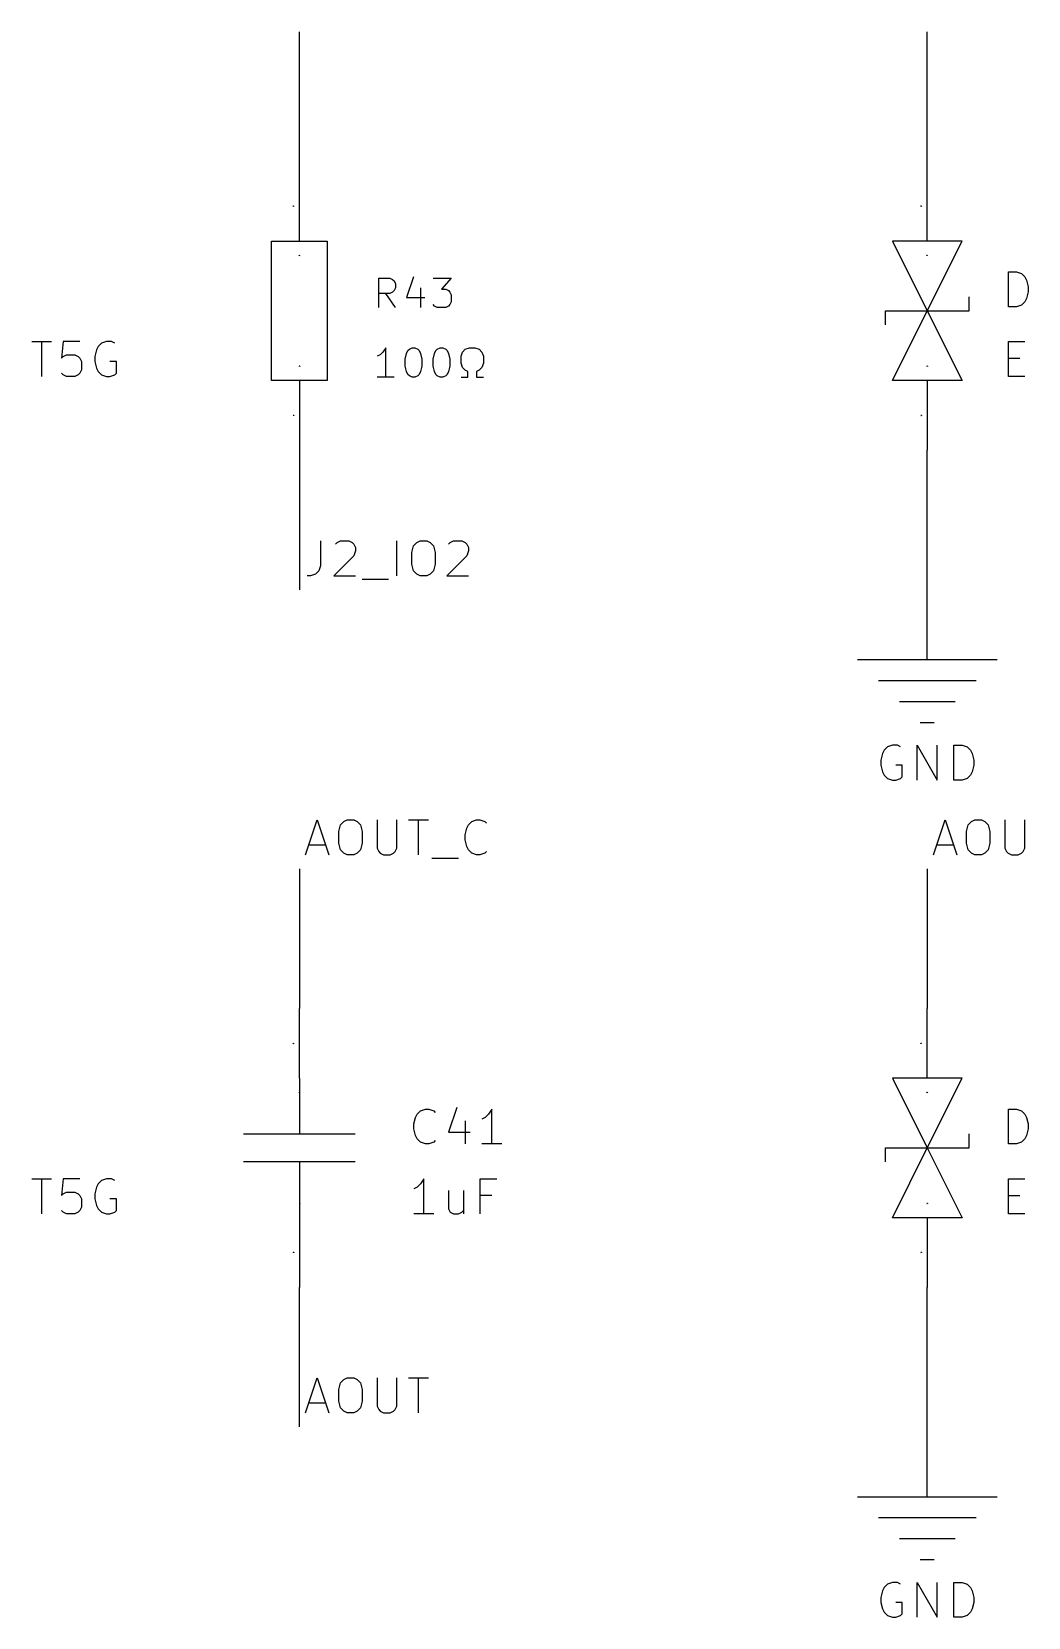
# Model space of a CAD drawing. Header units: millimetres. Extents: x 6 to 261, y -194 to -2.
# Drawn here: x 43.6 to 79.9, y -193.6 to -135.9 of the extents above; entities that cross this region are included whole.
import ezdxf

# ---------------------------------------------------------------- set-up
doc = ezdxf.new("R2010")
doc.units = ezdxf.units.MM
for name, color, linetype in [('GREENSIXTYFIVE', 129, 'CONTINUOUS'), ('LIGHTGREEN', 92, 'CONTINUOUS'), ('LIGHTRED', 12, 'CONTINUOUS'), ('RED', 14, 'CONTINUOUS'), ('REDSIX', 19, 'CONTINUOUS')]:
    doc.layers.add(name, color=color, linetype=linetype)

msp = doc.modelspace()

# ---------------------------------------------------------------- linework, layer by layer
at = {"layer": 'GREENSIXTYFIVE', "linetype": 'CONTINUOUS'}
for p, q in [((53.3264, -144.0276), (53.3276, -144.0252)), ((53.3264, -144.0337), (53.3264, -144.0276)), ((53.3276, -144.0361), (53.3264, -144.0337)), ((53.3276, -144.0252), (53.3288, -144.024)), ((53.3288, -144.0373), (53.3276, -144.0361)), ((53.3288, -144.024), (53.3312, -144.0228)), ((53.3312, -144.0228), (53.3336, -144.0228)), ((53.3336, -144.0228), (53.3372, -144.024)), ((53.3372, -144.024), (53.3518, -144.0385)), ((53.3518, -144.0385), (53.3518, -144.0228)), ((76.1864, -144.0276), (76.1876, -144.0252)), ((76.1864, -144.0337), (76.1864, -144.0276)), ((76.1876, -144.0361), (76.1864, -144.0337)), ((76.1876, -144.0252), (76.1888, -144.024)), ((76.1888, -144.0373), (76.1876, -144.0361)), ((76.1888, -144.024), (76.1912, -144.0228)), ((76.1912, -144.0228), (76.1936, -144.0228)), ((76.1936, -144.0228), (76.1972, -144.024)), ((76.1972, -144.024), (76.2118, -144.0385)), ((76.2118, -144.0385), (76.2118, -144.0228)), ((56.2274, -145.9278), (56.2274, -144.861)), ((56.2274, -144.861), (56.6338, -144.861)), ((56.6338, -144.861), (56.7354, -144.9118)), ((57.4974, -144.8102), (57.2434, -145.5722)), ((58.2086, -144.861), (58.869, -144.861)), ((58.869, -144.861), (58.5134, -145.2674)), ((79.1535, -145.9044), (79.1535, -144.6344)), ((79.1535, -144.6344), (79.4559, -144.6344)), ((79.4559, -144.6344), (79.6373, -144.6949)), ((79.6373, -144.6949), (79.7583, -144.8159)), ((79.7583, -144.8159), (79.8188, -144.9368)), ((56.6338, -145.4198), (56.2274, -145.4198)), ((56.837, -145.9278), (56.4814, -145.4198)), ((56.7354, -145.369), (56.6338, -145.4198)), ((56.7354, -144.9118), (56.7862, -144.9626)), ((56.7862, -145.3182), (56.7354, -145.369)), ((56.7862, -144.9626), (56.837, -145.0642)), ((56.837, -145.2166), (56.7862, -145.3182)), ((56.837, -145.0642), (56.837, -145.2166)), ((57.7514, -145.2166), (57.7514, -145.9278)), ((58.5134, -145.2674), (58.6658, -145.2674)), ((58.6658, -145.2674), (58.7674, -145.3182)), ((58.7674, -145.3182), (58.8182, -145.369)), ((58.8182, -145.369), (58.869, -145.4706)), ((58.869, -145.4706), (58.869, -145.7246)), ((79.8188, -144.9368), (79.8792, -145.1787)), ((79.8792, -145.3601), (79.8188, -145.602)), ((79.8792, -145.1787), (79.8792, -145.3601)), ((57.2434, -145.5722), (57.9038, -145.5722)), ((58.2594, -145.877), (58.2086, -145.8262)), ((58.361, -145.9278), (58.2594, -145.877)), ((58.6658, -145.9278), (58.361, -145.9278)), ((58.7674, -145.877), (58.6658, -145.9278)), ((58.8182, -145.8262), (58.7674, -145.877)), ((58.869, -145.7246), (58.8182, -145.8262)), ((79.4559, -145.9044), (79.1535, -145.9044)), ((79.6373, -145.844), (79.4559, -145.9044)), ((79.7583, -145.723), (79.6373, -145.844)), ((79.8188, -145.602), (79.7583, -145.723)), ((43.5934, -147.1744), (44.3191, -147.1744)), ((43.9563, -148.4444), (43.9563, -147.1744)), ((44.7424, -147.1744), (44.682, -147.7792)), ((45.3472, -147.1744), (44.7424, -147.1744)), ((46.3148, -147.1744), (46.1334, -147.2349)), ((46.4962, -147.1744), (46.3148, -147.1744)), ((46.6172, -147.2349), (46.4962, -147.1744)), ((79.1535, -148.4444), (79.1535, -147.1744)), ((79.1535, -147.1744), (79.7583, -147.1744)), ((44.682, -147.7792), (44.7424, -147.7187)), ((44.7424, -147.7187), (44.8634, -147.6582)), ((44.8634, -147.6582), (45.1658, -147.6582)), ((45.1658, -147.6582), (45.2867, -147.7187)), ((45.2867, -147.7187), (45.3472, -147.7792)), ((45.3472, -147.7792), (45.4077, -147.9001)), ((45.9519, -147.4768), (45.8915, -147.7187)), ((45.8915, -147.7187), (45.8915, -147.9001)), ((46.0124, -147.3559), (45.9519, -147.4768)), ((46.1334, -147.2349), (46.0124, -147.3559)), ((56.2782, -147.655), (56.1766, -147.7058)), ((56.3798, -147.5534), (56.2782, -147.655)), ((56.4814, -147.401), (56.3798, -147.5534)), ((56.4814, -148.4678), (56.4814, -147.401)), ((57.1926, -147.8074), (57.2434, -147.6042)), ((57.2434, -147.6042), (57.2942, -147.5026)), ((57.2942, -147.5026), (57.345, -147.4518)), ((57.345, -147.4518), (57.4466, -147.401)), ((57.4466, -147.401), (57.5482, -147.401)), ((57.5482, -147.401), (57.6498, -147.4518)), ((57.6498, -147.4518), (57.7006, -147.5026)), ((57.7006, -147.5026), (57.7514, -147.6042)), ((57.7514, -147.6042), (57.8022, -147.8074)), ((58.2086, -147.8074), (58.2594, -147.6042)), ((58.2594, -147.6042), (58.3102, -147.5026)), ((58.3102, -147.5026), (58.361, -147.4518)), ((58.361, -147.4518), (58.4626, -147.401)), ((58.4626, -147.401), (58.5642, -147.401)), ((58.5642, -147.401), (58.6658, -147.4518)), ((58.6658, -147.4518), (58.7166, -147.5026)), ((58.7166, -147.5026), (58.7674, -147.6042)), ((58.7674, -147.6042), (58.8182, -147.8074)), ((59.2246, -147.7058), (59.2754, -147.5534)), ((59.2246, -147.9598), (59.2246, -147.7058)), ((59.2754, -147.5534), (59.377, -147.4518)), ((59.377, -147.4518), (59.5294, -147.401)), ((59.5294, -147.401), (59.7326, -147.401)), ((59.7326, -147.401), (59.885, -147.4518)), ((59.885, -147.4518), (59.9866, -147.5534)), ((59.9866, -147.5534), (60.0374, -147.7058)), ((60.0374, -147.7058), (60.0374, -147.9598)), ((79.1535, -147.7792), (79.5769, -147.7792)), ((44.7424, -148.384), (44.682, -148.3235)), ((45.3472, -148.3235), (45.2867, -148.384)), ((45.4077, -148.2025), (45.3472, -148.3235)), ((45.4077, -147.9001), (45.4077, -148.2025)), ((45.8915, -147.9001), (45.9519, -148.142)), ((45.9519, -148.142), (46.0124, -148.263)), ((46.0124, -148.263), (46.1334, -148.384)), ((46.6776, -147.9001), (46.4357, -147.9001)), ((46.6172, -148.384), (46.6776, -148.3235)), ((46.6776, -148.3235), (46.6776, -147.9001)), ((53.3518, -148.0699), (53.3264, -148.0699)), ((53.3264, -148.0699), (53.33, -148.0723)), ((53.33, -148.0723), (53.3324, -148.0747)), ((53.3324, -148.0747), (53.3336, -148.0771)), ((53.3518, -148.0626), (53.3518, -148.0771)), ((57.1926, -148.0614), (57.1926, -147.8074)), ((57.2434, -148.2646), (57.1926, -148.0614)), ((57.2942, -148.3662), (57.2434, -148.2646)), ((57.7514, -148.2646), (57.7006, -148.3662)), ((57.8022, -148.0614), (57.7514, -148.2646)), ((57.8022, -147.8074), (57.8022, -148.0614)), ((58.2086, -148.0614), (58.2086, -147.8074)), ((58.2594, -148.2646), (58.2086, -148.0614)), ((58.3102, -148.3662), (58.2594, -148.2646)), ((58.7674, -148.2646), (58.7166, -148.3662)), ((58.8182, -148.0614), (58.7674, -148.2646)), ((58.8182, -147.8074), (58.8182, -148.0614)), ((59.2754, -148.1122), (59.2246, -147.9598)), ((59.377, -148.2138), (59.2754, -148.1122)), ((59.4786, -148.2646), (59.377, -148.2138)), ((59.4786, -148.4678), (59.4786, -148.2646)), ((59.885, -148.2138), (59.7834, -148.2646)), ((59.7834, -148.2646), (59.7834, -148.4678)), ((59.9866, -148.1122), (59.885, -148.2138)), ((60.0374, -147.9598), (59.9866, -148.1122)), ((76.2118, -148.0699), (76.1864, -148.0699)), ((76.1864, -148.0699), (76.19, -148.0723)), ((76.19, -148.0723), (76.1924, -148.0747)), ((76.1924, -148.0747), (76.1936, -148.0771)), ((76.2118, -148.0626), (76.2118, -148.0771)), ((44.8634, -148.4444), (44.7424, -148.384)), ((45.1658, -148.4444), (44.8634, -148.4444)), ((45.2867, -148.384), (45.1658, -148.4444)), ((46.1334, -148.384), (46.3148, -148.4444)), ((46.3148, -148.4444), (46.4357, -148.4444)), ((46.4357, -148.4444), (46.6172, -148.384)), ((56.7862, -148.4678), (56.1766, -148.4678)), ((57.345, -148.417), (57.2942, -148.3662)), ((57.4466, -148.4678), (57.345, -148.417)), ((57.5482, -148.4678), (57.4466, -148.4678)), ((57.6498, -148.417), (57.5482, -148.4678)), ((57.7006, -148.3662), (57.6498, -148.417)), ((58.361, -148.417), (58.3102, -148.3662)), ((58.4626, -148.4678), (58.361, -148.417)), ((58.5642, -148.4678), (58.4626, -148.4678)), ((58.6658, -148.417), (58.5642, -148.4678)), ((58.7166, -148.3662), (58.6658, -148.417)), ((59.2246, -148.4678), (59.4786, -148.4678)), ((59.7834, -148.4678), (60.0374, -148.4678)), ((79.7583, -148.4444), (79.1535, -148.4444)), ((74.5671, -162.1716), (74.5067, -162.4135)), ((74.6276, -162.0507), (74.5671, -162.1716)), ((74.7486, -161.9297), (74.6276, -162.0507)), ((74.93, -161.8692), (74.7486, -161.9297)), ((75.1114, -161.8692), (74.93, -161.8692)), ((75.2324, -161.9297), (75.1114, -161.8692)), ((75.8371, -163.1392), (75.8371, -161.8692)), ((75.8371, -161.8692), (76.5628, -163.1392)), ((76.5628, -163.1392), (76.5628, -161.8692)), ((77.1676, -163.1392), (77.1676, -161.8692)), ((77.1676, -161.8692), (77.47, -161.8692)), ((77.47, -161.8692), (77.6514, -161.9297)), ((77.6514, -161.9297), (77.7724, -162.0507)), ((77.7724, -162.0507), (77.8329, -162.1716)), ((77.8329, -162.1716), (77.8933, -162.4135)), ((74.5067, -162.4135), (74.5067, -162.5949)), ((74.5067, -162.5949), (74.5671, -162.8368)), ((75.2928, -162.5949), (75.0509, -162.5949)), ((75.2928, -163.0183), (75.2928, -162.5949)), ((77.8933, -162.5949), (77.8329, -162.8368)), ((77.8933, -162.4135), (77.8933, -162.5949)), ((74.5671, -162.8368), (74.6276, -162.9578)), ((74.6276, -162.9578), (74.7486, -163.0788)), ((74.7486, -163.0788), (74.93, -163.1392)), ((74.93, -163.1392), (75.0509, -163.1392)), ((75.0509, -163.1392), (75.2324, -163.0788)), ((75.2324, -163.0788), (75.2928, -163.0183)), ((77.47, -163.1392), (77.1676, -163.1392)), ((77.6514, -163.0788), (77.47, -163.1392)), ((77.7724, -162.9578), (77.6514, -163.0788)), ((77.8329, -162.8368), (77.7724, -162.9578)), ((53.3264, -174.5076), (53.3276, -174.5052)), ((53.3264, -174.5137), (53.3264, -174.5076)), ((53.3276, -174.5161), (53.3264, -174.5137)), ((53.3276, -174.5052), (53.3288, -174.504)), ((53.3288, -174.5173), (53.3276, -174.5161)), ((53.3288, -174.504), (53.3312, -174.5028)), ((53.3312, -174.5028), (53.3336, -174.5028)), ((53.3336, -174.5028), (53.3372, -174.504)), ((53.3372, -174.504), (53.3518, -174.5185)), ((53.3518, -174.5185), (53.3518, -174.5028)), ((76.1864, -174.5076), (76.1876, -174.5052)), ((76.1864, -174.5137), (76.1864, -174.5076)), ((76.1876, -174.5161), (76.1864, -174.5137)), ((76.1876, -174.5052), (76.1888, -174.504)), ((76.1888, -174.5173), (76.1876, -174.5161)), ((76.1888, -174.504), (76.1912, -174.5028)), ((76.1912, -174.5028), (76.1936, -174.5028)), ((76.1936, -174.5028), (76.1972, -174.504)), ((76.1972, -174.504), (76.2118, -174.5185)), ((76.2118, -174.5185), (76.2118, -174.5028)), ((57.5031, -175.6587), (57.5635, -175.4168)), ((57.5635, -175.4168), (57.624, -175.2959)), ((57.624, -175.2959), (57.745, -175.1749)), ((57.745, -175.1749), (57.9264, -175.1144)), ((57.9264, -175.1144), (58.0473, -175.1144)), ((58.0473, -175.1144), (58.2288, -175.1749)), ((58.2288, -175.1749), (58.2892, -175.2354)), ((59.0754, -175.054), (58.7731, -175.9611)), ((60.1035, -175.4168), (59.9826, -175.4773)), ((60.2245, -175.2959), (60.1035, -175.4168)), ((60.3454, -175.1144), (60.2245, -175.2959)), ((60.3454, -176.3844), (60.3454, -175.1144)), ((79.1535, -176.3844), (79.1535, -175.1144)), ((79.1535, -175.1144), (79.4559, -175.1144)), ((79.4559, -175.1144), (79.6373, -175.1749)), ((79.6373, -175.1749), (79.7583, -175.2959)), ((79.7583, -175.2959), (79.8188, -175.4168)), ((79.8188, -175.4168), (79.8792, -175.6587)), ((57.5031, -175.8401), (57.5031, -175.6587)), ((57.5635, -176.082), (57.5031, -175.8401)), ((58.7731, -175.9611), (59.5592, -175.9611)), ((59.3778, -175.5378), (59.3778, -176.3844)), ((79.8792, -175.8401), (79.8188, -176.082)), ((79.8792, -175.6587), (79.8792, -175.8401)), ((57.624, -176.203), (57.5635, -176.082)), ((57.745, -176.324), (57.624, -176.203)), ((57.9264, -176.3844), (57.745, -176.324)), ((58.0473, -176.3844), (57.9264, -176.3844)), ((58.2288, -176.324), (58.0473, -176.3844)), ((58.2892, -176.2635), (58.2288, -176.324)), ((60.7083, -176.3844), (59.9826, -176.3844)), ((79.4559, -176.3844), (79.1535, -176.3844)), ((79.6373, -176.324), (79.4559, -176.3844)), ((79.7583, -176.203), (79.6373, -176.324)), ((79.8188, -176.082), (79.7583, -176.203)), ((43.5934, -177.6544), (44.3191, -177.6544)), ((43.9563, -178.9244), (43.9563, -177.6544)), ((44.7424, -177.6544), (44.682, -178.2592)), ((45.3472, -177.6544), (44.7424, -177.6544)), ((46.1334, -177.7149), (46.0124, -177.8359)), ((46.3148, -177.6544), (46.1334, -177.7149)), ((46.4962, -177.6544), (46.3148, -177.6544)), ((46.6172, -177.7149), (46.4962, -177.6544)), ((57.8659, -177.6544), (57.745, -177.8359)), ((57.8659, -178.9244), (57.8659, -177.6544)), ((59.922, -178.9244), (59.922, -177.6544)), ((59.922, -177.6544), (60.5268, -177.6544)), ((79.1535, -178.9244), (79.1535, -177.6544)), ((79.1535, -177.6544), (79.7583, -177.6544)), ((44.682, -178.2592), (44.7424, -178.1987)), ((44.7424, -178.1987), (44.8634, -178.1382)), ((44.8634, -178.1382), (45.1658, -178.1382)), ((45.1658, -178.1382), (45.2867, -178.1987)), ((45.2867, -178.1987), (45.3472, -178.2592)), ((45.3472, -178.2592), (45.4077, -178.3801)), ((45.4077, -178.3801), (45.4077, -178.6825)), ((45.9519, -177.9568), (45.8915, -178.1987)), ((45.8915, -178.1987), (45.8915, -178.3801)), ((45.8915, -178.3801), (45.9519, -178.622)), ((46.0124, -177.8359), (45.9519, -177.9568)), ((46.6776, -178.3801), (46.4357, -178.3801)), ((46.6776, -178.8035), (46.6776, -178.3801)), ((57.624, -177.9568), (57.5031, -178.0173)), ((57.745, -177.8359), (57.624, -177.9568)), ((58.773, -178.0778), (58.773, -178.743)), ((59.3173, -178.0778), (59.3173, -178.9244)), ((60.3454, -178.2592), (59.922, -178.2592)), ((79.1535, -178.2592), (79.5769, -178.2592)), ((44.7424, -178.864), (44.682, -178.8035)), ((44.8634, -178.9244), (44.7424, -178.864)), ((45.1658, -178.9244), (44.8634, -178.9244)), ((45.2867, -178.864), (45.1658, -178.9244)), ((45.3472, -178.8035), (45.2867, -178.864)), ((45.4077, -178.6825), (45.3472, -178.8035)), ((45.9519, -178.622), (46.0124, -178.743)), ((46.0124, -178.743), (46.1334, -178.864)), ((46.1334, -178.864), (46.3148, -178.9244)), ((46.3148, -178.9244), (46.4357, -178.9244)), ((46.4357, -178.9244), (46.6172, -178.864)), ((46.6172, -178.864), (46.6776, -178.8035)), ((53.3518, -178.5499), (53.3264, -178.5499)), ((53.3264, -178.5499), (53.33, -178.5523)), ((53.33, -178.5523), (53.3324, -178.5547)), ((53.3324, -178.5547), (53.3336, -178.5571)), ((53.3518, -178.5426), (53.3518, -178.5571)), ((58.2288, -178.9244), (57.5031, -178.9244)), ((58.773, -178.743), (58.8335, -178.864)), ((58.8335, -178.864), (58.9545, -178.9244)), ((58.9545, -178.9244), (59.1359, -178.9244)), ((59.1359, -178.9244), (59.2568, -178.864)), ((59.2568, -178.864), (59.3173, -178.8035)), ((76.2118, -178.5499), (76.1864, -178.5499)), ((76.1864, -178.5499), (76.19, -178.5523)), ((76.19, -178.5523), (76.1924, -178.5547)), ((76.1924, -178.5547), (76.1936, -178.5571)), ((76.2118, -178.5426), (76.2118, -178.5571)), ((79.7583, -178.9244), (79.1535, -178.9244)), ((74.5671, -192.6516), (74.5067, -192.8935)), ((74.6276, -192.5307), (74.5671, -192.6516)), ((74.7486, -192.4097), (74.6276, -192.5307)), ((74.93, -192.3492), (74.7486, -192.4097)), ((75.1114, -192.3492), (74.93, -192.3492)), ((75.2324, -192.4097), (75.1114, -192.3492)), ((75.8371, -193.6192), (75.8371, -192.3492)), ((75.8371, -192.3492), (76.5628, -193.6192)), ((76.5628, -193.6192), (76.5628, -192.3492)), ((77.1676, -193.6192), (77.1676, -192.3492)), ((77.1676, -192.3492), (77.47, -192.3492)), ((77.47, -192.3492), (77.6514, -192.4097)), ((77.6514, -192.4097), (77.7724, -192.5307)), ((77.7724, -192.5307), (77.8329, -192.6516)), ((77.8329, -192.6516), (77.8933, -192.8935)), ((74.5067, -192.8935), (74.5067, -193.0749)), ((74.5067, -193.0749), (74.5671, -193.3168)), ((74.5671, -193.3168), (74.6276, -193.4378)), ((75.2928, -193.0749), (75.0509, -193.0749)), ((75.2928, -193.4983), (75.2928, -193.0749)), ((77.8329, -193.3168), (77.7724, -193.4378)), ((77.8933, -193.0749), (77.8329, -193.3168)), ((77.8933, -192.8935), (77.8933, -193.0749)), ((74.6276, -193.4378), (74.7486, -193.5588)), ((74.7486, -193.5588), (74.93, -193.6192)), ((74.93, -193.6192), (75.0509, -193.6192)), ((75.0509, -193.6192), (75.2324, -193.5588)), ((75.2324, -193.5588), (75.2928, -193.4983)), ((77.47, -193.6192), (77.1676, -193.6192)), ((77.6514, -193.5588), (77.47, -193.6192)), ((77.7724, -193.4378), (77.6514, -193.5588))]:
    msp.add_line(p, q, dxfattribs=at)
at = {"layer": 'LIGHTGREEN', "linetype": 'CONTINUOUS'}
for p, q in [((53.34, -140.97), (53.34, -135.89)), ((76.2, -140.97), (76.2, -135.89)), ((53.34, -151.13), (53.34, -156.21)), ((76.2, -156.21), (76.2, -151.13)), ((53.34, -166.37), (53.34, -171.45)), ((76.2, -166.37), (76.2, -171.45)), ((53.34, -186.69), (53.34, -181.61)), ((76.2, -186.69), (76.2, -181.61))]:
    msp.add_line(p, q, dxfattribs=at)
at = {"layer": 'LIGHTRED', "linetype": 'CONTINUOUS'}
for p, q in [((53.1083, -142.2375), (53.1095, -142.2351)), ((53.1083, -142.2436), (53.1083, -142.2375)), ((53.1095, -142.246), (53.1083, -142.2436)), ((53.1095, -142.2351), (53.1107, -142.2339)), ((53.1107, -142.2472), (53.1095, -142.246)), ((53.1107, -142.2339), (53.1131, -142.2327)), ((53.1131, -142.2327), (53.1155, -142.2327)), ((53.1155, -142.2327), (53.1191, -142.2339)), ((53.1191, -142.2339), (53.1337, -142.2484)), ((53.1337, -142.2484), (53.1337, -142.2327)), ((75.9683, -142.2375), (75.9695, -142.2351)), ((75.9683, -142.2436), (75.9683, -142.2375)), ((75.9695, -142.246), (75.9683, -142.2436)), ((75.9695, -142.2351), (75.9707, -142.2339)), ((75.9707, -142.2472), (75.9695, -142.246)), ((75.9707, -142.2339), (75.9731, -142.2327)), ((75.9731, -142.2327), (75.9755, -142.2327)), ((75.9755, -142.2327), (75.9791, -142.2339)), ((75.9791, -142.2339), (75.9937, -142.2484)), ((75.9937, -142.2484), (75.9937, -142.2327)), ((53.1337, -149.86), (53.1083, -149.86)), ((53.1083, -149.86), (53.1119, -149.8624)), ((53.1119, -149.8624), (53.1143, -149.8648)), ((53.1143, -149.8648), (53.1155, -149.8672)), ((53.1337, -149.8527), (53.1337, -149.8672)), ((75.9937, -149.86), (75.9683, -149.86)), ((75.9683, -149.86), (75.9719, -149.8624)), ((75.9719, -149.8624), (75.9743, -149.8648)), ((75.9743, -149.8648), (75.9755, -149.8672)), ((75.9937, -149.8527), (75.9937, -149.8672)), ((53.1083, -172.7175), (53.1095, -172.7151)), ((53.1083, -172.7236), (53.1083, -172.7175)), ((53.1095, -172.726), (53.1083, -172.7236)), ((53.1095, -172.7151), (53.1107, -172.7139)), ((53.1107, -172.7272), (53.1095, -172.726)), ((53.1107, -172.7139), (53.1131, -172.7127)), ((53.1131, -172.7127), (53.1155, -172.7127)), ((53.1155, -172.7127), (53.1191, -172.7139)), ((53.1191, -172.7139), (53.1337, -172.7284)), ((53.1337, -172.7284), (53.1337, -172.7127)), ((75.9683, -172.7175), (75.9695, -172.7151)), ((75.9683, -172.7236), (75.9683, -172.7175)), ((75.9695, -172.726), (75.9683, -172.7236)), ((75.9695, -172.7151), (75.9707, -172.7139)), ((75.9707, -172.7272), (75.9695, -172.726)), ((75.9707, -172.7139), (75.9731, -172.7127)), ((75.9731, -172.7127), (75.9755, -172.7127)), ((75.9755, -172.7127), (75.9791, -172.7139)), ((75.9791, -172.7139), (75.9937, -172.7284)), ((75.9937, -172.7284), (75.9937, -172.7127)), ((53.1337, -180.34), (53.1083, -180.34)), ((53.1083, -180.34), (53.1119, -180.3424)), ((53.1119, -180.3424), (53.1143, -180.3448)), ((53.1143, -180.3448), (53.1155, -180.3472)), ((53.1337, -180.3327), (53.1337, -180.3472)), ((75.9937, -180.34), (75.9683, -180.34)), ((75.9683, -180.34), (75.9719, -180.3424)), ((75.9719, -180.3424), (75.9743, -180.3448)), ((75.9743, -180.3448), (75.9755, -180.3472)), ((75.9937, -180.3327), (75.9937, -180.3472))]:
    msp.add_line(p, q, dxfattribs=at)
at = {"layer": 'RED', "linetype": 'CONTINUOUS'}
for p, q in [((53.34, -143.51), (53.34, -140.97)), ((76.2, -143.51), (76.2, -140.97)), ((52.324, -148.59), (52.324, -143.51)), ((52.324, -143.51), (54.356, -143.51)), ((54.356, -143.51), (54.356, -148.59)), ((74.93, -143.51), (76.2, -146.05)), ((77.47, -143.51), (74.93, -143.51)), ((76.2, -146.05), (77.47, -143.51)), ((74.676, -146.558), (74.676, -146.05)), ((74.676, -146.05), (77.724, -146.05)), ((74.93, -148.59), (76.2, -146.05)), ((76.2, -146.05), (77.47, -148.59)), ((77.724, -146.05), (77.724, -145.542)), ((54.356, -148.59), (52.324, -148.59)), ((53.34, -148.59), (53.34, -151.13)), ((77.47, -148.59), (74.93, -148.59)), ((76.2, -148.59), (76.2, -151.13)), ((76.2, -158.75), (76.2, -156.21)), ((73.66, -158.75), (78.74, -158.75)), ((74.422, -159.512), (77.978, -159.512)), ((75.184, -160.274), (77.216, -160.274)), ((75.946, -161.036), (76.454, -161.036)), ((53.34, -173.99), (53.34, -171.45)), ((76.2, -173.99), (76.2, -171.45)), ((53.34, -173.99), (53.34, -176.022)), ((74.93, -173.99), (76.2, -176.53)), ((77.47, -173.99), (74.93, -173.99)), ((76.2, -176.53), (77.47, -173.99)), ((51.308, -176.022), (55.372, -176.022)), ((77.724, -176.53), (77.724, -176.022)), ((74.676, -177.038), (74.676, -176.53)), ((74.676, -176.53), (77.724, -176.53)), ((74.93, -179.07), (76.2, -176.53)), ((76.2, -176.53), (77.47, -179.07)), ((55.372, -177.038), (51.308, -177.038)), ((53.34, -177.038), (53.34, -179.07)), ((53.34, -179.07), (53.34, -181.61)), ((77.47, -179.07), (74.93, -179.07)), ((76.2, -179.07), (76.2, -181.61)), ((76.2, -189.23), (76.2, -186.69)), ((73.66, -189.23), (78.74, -189.23)), ((74.422, -189.992), (77.978, -189.992)), ((75.184, -190.754), (77.216, -190.754)), ((75.946, -191.516), (76.454, -191.516))]:
    msp.add_line(p, q, dxfattribs=at)
at = {"layer": 'REDSIX', "linetype": 'CONTINUOUS'}
for p, q in [((54.1096, -154.4269), (54.1096, -155.3341)), ((54.6539, -154.5479), (54.7143, -154.4874)), ((54.7143, -154.4874), (54.8353, -154.4269)), ((54.8353, -154.4269), (55.1377, -154.4269)), ((55.1377, -154.4269), (55.2586, -154.4874)), ((55.2586, -154.4874), (55.3191, -154.5479)), ((55.3191, -154.5479), (55.3796, -154.6688)), ((55.3796, -154.6688), (55.3796, -154.7898)), ((56.8914, -155.6969), (56.8914, -154.4269)), ((57.4358, -154.8503), (57.4962, -154.6084)), ((57.4962, -154.6084), (57.6172, -154.4874)), ((57.6172, -154.4874), (57.7381, -154.4269)), ((57.7381, -154.4269), (57.98, -154.4269)), ((57.98, -154.4269), (58.101, -154.4874)), ((58.101, -154.4874), (58.2219, -154.6084)), ((58.2219, -154.6084), (58.2824, -154.8503)), ((58.7663, -154.5479), (58.8267, -154.4874)), ((58.8267, -154.4874), (58.9477, -154.4269)), ((58.9477, -154.4269), (59.2501, -154.4269)), ((59.2501, -154.4269), (59.371, -154.4874)), ((59.371, -154.4874), (59.4315, -154.5479)), ((59.4315, -154.5479), (59.492, -154.6688)), ((59.492, -154.6688), (59.492, -154.7898)), ((55.3191, -154.9712), (54.5934, -155.6969)), ((55.3796, -154.7898), (55.3191, -154.9712)), ((57.4358, -155.2736), (57.4358, -154.8503)), ((57.4962, -155.5155), (57.4358, -155.2736)), ((58.2824, -155.2736), (58.2219, -155.5155)), ((58.2824, -154.8503), (58.2824, -155.2736)), ((59.4315, -154.9712), (58.7058, -155.6969)), ((59.492, -154.7898), (59.4315, -154.9712)), ((53.7467, -155.6969), (53.6258, -155.6969)), ((53.9282, -155.6365), (53.7467, -155.6969)), ((54.0491, -155.5155), (53.9282, -155.6365)), ((54.1096, -155.3341), (54.0491, -155.5155)), ((54.5934, -155.6969), (55.3796, -155.6969)), ((55.6215, -155.8179), (56.5891, -155.8179)), ((57.6172, -155.6365), (57.4962, -155.5155)), ((57.7381, -155.6969), (57.6172, -155.6365)), ((57.98, -155.6969), (57.7381, -155.6969)), ((58.101, -155.6365), (57.98, -155.6969)), ((58.2219, -155.5155), (58.101, -155.6365)), ((58.7058, -155.6969), (59.492, -155.6969)), ((53.5653, -165.8569), (53.9886, -164.5869)), ((53.9886, -164.5869), (54.412, -165.8569)), ((54.7749, -165.0103), (54.8353, -164.7684)), ((54.7749, -165.4336), (54.7749, -165.0103)), ((54.8353, -164.7684), (54.9563, -164.6474)), ((54.9563, -164.6474), (55.0772, -164.5869)), ((55.0772, -164.5869), (55.3191, -164.5869)), ((55.3191, -164.5869), (55.4401, -164.6474)), ((55.4401, -164.6474), (55.561, -164.7684)), ((55.561, -164.7684), (55.6215, -165.0103)), ((55.6215, -165.0103), (55.6215, -165.4336)), ((56.1658, -164.5869), (56.1658, -165.615)), ((56.8915, -165.615), (56.8915, -164.5869)), ((57.3149, -164.5869), (58.0406, -164.5869)), ((57.6778, -165.8569), (57.6778, -164.5869)), ((59.3711, -165.1312), (59.4315, -164.8893)), ((59.4315, -164.8893), (59.492, -164.7684)), ((59.492, -164.7684), (59.613, -164.6474)), ((59.613, -164.6474), (59.7944, -164.5869)), ((59.7944, -164.5869), (59.9153, -164.5869)), ((59.9153, -164.5869), (60.0968, -164.6474)), ((60.0968, -164.6474), (60.1572, -164.7079)), ((76.4253, -165.8569), (76.8486, -164.5869)), ((76.8486, -164.5869), (77.272, -165.8569)), ((77.6349, -165.0103), (77.6953, -164.7684)), ((77.6349, -165.4336), (77.6349, -165.0103)), ((77.6953, -164.7684), (77.8163, -164.6474)), ((77.8163, -164.6474), (77.9372, -164.5869)), ((77.9372, -164.5869), (78.1791, -164.5869)), ((78.1791, -164.5869), (78.3001, -164.6474)), ((78.3001, -164.6474), (78.421, -164.7684)), ((78.421, -164.7684), (78.4815, -165.0103)), ((78.4815, -165.0103), (78.4815, -165.4336)), ((79.0258, -164.5869), (79.0258, -165.615)), ((79.7515, -165.615), (79.7515, -164.5869)), ((53.6863, -165.4941), (54.291, -165.4941)), ((54.8353, -165.6755), (54.7749, -165.4336)), ((54.9563, -165.7965), (54.8353, -165.6755)), ((55.561, -165.6755), (55.4401, -165.7965)), ((55.6215, -165.4336), (55.561, -165.6755)), ((56.1658, -165.615), (56.2263, -165.736)), ((56.8311, -165.736), (56.8915, -165.615)), ((59.3711, -165.3126), (59.3711, -165.1312)), ((59.4315, -165.5545), (59.3711, -165.3126)), ((59.492, -165.6755), (59.4315, -165.5545)), ((59.613, -165.7965), (59.492, -165.6755)), ((76.5463, -165.4941), (77.151, -165.4941)), ((77.6953, -165.6755), (77.6349, -165.4336)), ((77.8163, -165.7965), (77.6953, -165.6755)), ((78.421, -165.6755), (78.3001, -165.7965)), ((78.4815, -165.4336), (78.421, -165.6755)), ((79.0258, -165.615), (79.0863, -165.736)), ((79.6911, -165.736), (79.7515, -165.615)), ((55.0772, -165.8569), (54.9563, -165.7965)), ((55.3191, -165.8569), (55.0772, -165.8569)), ((55.4401, -165.7965), (55.3191, -165.8569)), ((56.2263, -165.736), (56.2868, -165.7965)), ((56.2868, -165.7965), (56.4077, -165.8569)), ((56.4077, -165.8569), (56.6496, -165.8569)), ((56.6496, -165.8569), (56.7706, -165.7965)), ((56.7706, -165.7965), (56.8311, -165.736)), ((58.1616, -165.9779), (59.1292, -165.9779)), ((59.7944, -165.8569), (59.613, -165.7965)), ((59.9153, -165.8569), (59.7944, -165.8569)), ((60.0968, -165.7965), (59.9153, -165.8569)), ((60.1572, -165.736), (60.0968, -165.7965)), ((77.9372, -165.8569), (77.8163, -165.7965)), ((78.1791, -165.8569), (77.9372, -165.8569)), ((78.3001, -165.7965), (78.1791, -165.8569)), ((79.0863, -165.736), (79.1468, -165.7965)), ((79.1468, -165.7965), (79.2677, -165.8569)), ((79.2677, -165.8569), (79.5096, -165.8569)), ((79.5096, -165.8569), (79.6306, -165.7965)), ((79.6306, -165.7965), (79.6911, -165.736)), ((53.5653, -186.1769), (53.9886, -184.9069)), ((53.9886, -184.9069), (54.412, -186.1769)), ((54.7749, -185.3303), (54.8353, -185.0884)), ((54.8353, -185.0884), (54.9563, -184.9674)), ((54.9563, -184.9674), (55.0772, -184.9069)), ((55.0772, -184.9069), (55.3191, -184.9069)), ((55.3191, -184.9069), (55.4401, -184.9674)), ((55.4401, -184.9674), (55.561, -185.0884)), ((55.561, -185.0884), (55.6215, -185.3303)), ((56.1658, -184.9069), (56.1658, -185.935)), ((56.8915, -185.935), (56.8915, -184.9069)), ((57.3149, -184.9069), (58.0406, -184.9069)), ((57.6778, -186.1769), (57.6778, -184.9069)), ((53.6863, -185.8141), (54.291, -185.8141)), ((54.7749, -185.7536), (54.7749, -185.3303)), ((54.8353, -185.9955), (54.7749, -185.7536)), ((55.6215, -185.7536), (55.561, -185.9955)), ((55.6215, -185.3303), (55.6215, -185.7536)), ((54.9563, -186.1165), (54.8353, -185.9955)), ((55.0772, -186.1769), (54.9563, -186.1165)), ((55.3191, -186.1769), (55.0772, -186.1769)), ((55.4401, -186.1165), (55.3191, -186.1769)), ((55.561, -185.9955), (55.4401, -186.1165)), ((56.1658, -185.935), (56.2263, -186.056)), ((56.2263, -186.056), (56.2868, -186.1165)), ((56.2868, -186.1165), (56.4077, -186.1769)), ((56.4077, -186.1769), (56.6496, -186.1769)), ((56.6496, -186.1769), (56.7706, -186.1165)), ((56.7706, -186.1165), (56.8311, -186.056)), ((56.8311, -186.056), (56.8915, -185.935))]:
    msp.add_line(p, q, dxfattribs=at)

doc.saveas('drawing.dxf')
